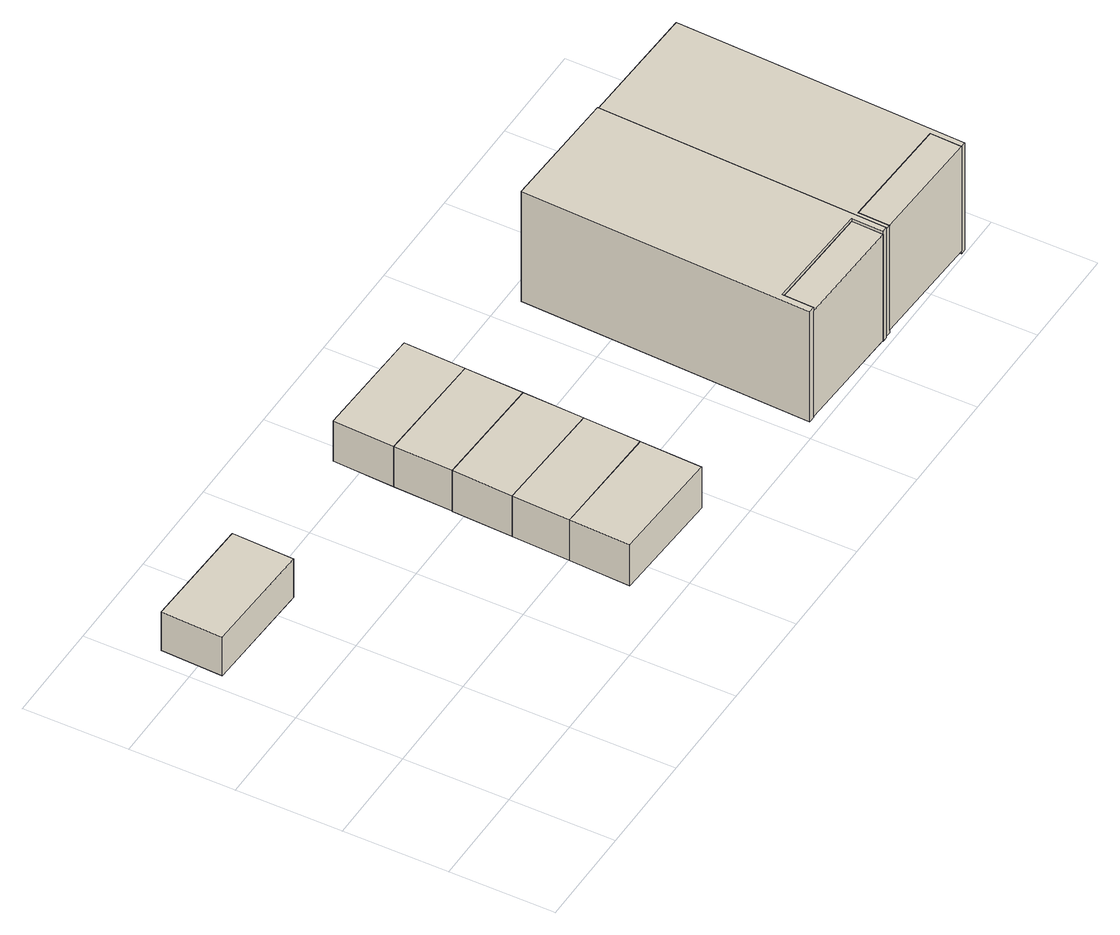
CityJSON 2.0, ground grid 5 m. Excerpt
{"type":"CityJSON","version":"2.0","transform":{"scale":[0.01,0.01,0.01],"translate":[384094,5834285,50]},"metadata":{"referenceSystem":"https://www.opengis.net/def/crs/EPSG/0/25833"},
"CityObjects":{
"building1":{"type":"Building","attributes":{"Gemeindeschluessel":"11000012","BezugspunktDach":"2200","function":"31001_2463","measuredHeight":2.13,"storeysAboveGround":1},"address":[{"country":"Germany","locality":"Berlin","thoroughfareNumber":"112 (1)","thoroughfareName":"Gollanczstraße"}],"geometry":[{"type":"Solid","lod":"1","boundaries":[[[[0,1,2,3]],[[4,5,6,7]],[[4,7,3,2]],[[5,4,2,1]],[[6,5,1,0]],[[7,6,0,3]]]]}]},
"building2":{"type":"Building","attributes":{"Gemeindeschluessel":"11000012","BezugspunktDach":"2200","function":"31001_2463","measuredHeight":2.27,"storeysAboveGround":1},"address":[{"country":"Germany","locality":"Berlin","thoroughfareNumber":"130 (1)","thoroughfareName":"Gollanczstraße"}],"geometry":[{"type":"Solid","lod":"1","boundaries":[[[[8,9,10,11]],[[12,13,14,15]],[[12,15,11,10]],[[13,12,10,9]],[[14,13,9,8]],[[15,14,8,11]]]]}]},
"building3":{"type":"Building","attributes":{"Gemeindeschluessel":"11000012","BezugspunktDach":"2200","function":"31001_2463","measuredHeight":2.27,"storeysAboveGround":1},"address":[{"country":"Germany","locality":"Berlin","thoroughfareNumber":"132 (1)","thoroughfareName":"Gollanczstraße"}],"geometry":[{"type":"Solid","lod":"1","boundaries":[[[[9,16,17,10]],[[18,19,13,12]],[[18,12,10,17]],[[19,18,17,16]],[[13,19,16,9]],[[12,13,9,10]]]]}]},
"building4":{"type":"Building","attributes":{"Gemeindeschluessel":"11000012","BezugspunktDach":"2200","function":"31001_2463","measuredHeight":2.26,"storeysAboveGround":1},"address":[{"country":"Germany","locality":"Berlin","thoroughfareNumber":"134 (1)","thoroughfareName":"Gollanczstraße"}],"geometry":[{"type":"Solid","lod":"1","boundaries":[[[[16,20,21,17]],[[22,23,24,25]],[[22,25,17,21]],[[23,22,21,20]],[[24,23,20,16]],[[25,24,16,17]]]]}]},
"building5":{"type":"Building","attributes":{"Gemeindeschluessel":"11000012","BezugspunktDach":"2200","function":"31001_2463","measuredHeight":2.24,"storeysAboveGround":1},"address":[{"country":"Germany","locality":"Berlin","thoroughfareNumber":"136 (1)","thoroughfareName":"Gollanczstraße"}],"geometry":[{"type":"Solid","lod":"1","boundaries":[[[[20,26,27,21]],[[28,29,30,31]],[[28,31,21,27]],[[29,28,27,26]],[[30,29,26,20]],[[31,30,20,21]]]]}]},
"building6":{"type":"Building","attributes":{"Gemeindeschluessel":"11000012","BezugspunktDach":"2200","function":"31001_2463","measuredHeight":2.24,"storeysAboveGround":1},"address":[{"country":"Germany","locality":"Berlin","thoroughfareNumber":"138 (1)","thoroughfareName":"Gollanczstraße"}],"geometry":[{"type":"Solid","lod":"1","boundaries":[[[[26,32,33,27]],[[34,35,29,28]],[[34,28,27,33]],[[35,34,33,32]],[[29,35,32,26]],[[28,29,26,27]]]]}]},
"building7":{"type":"Building","attributes":{"Gemeindeschluessel":"11000012","BezugspunktDach":"2200","function":"51009_1610","measuredHeight":5.88,"storeysAboveGround":0},"address":[{"country":"Germany","locality":"Berlin"}],"geometry":[{"type":"Solid","lod":"1","boundaries":[[[[36,37,38,39]],[[40,41,42,43]],[[40,43,39,38]],[[41,40,38,37]],[[42,41,37,36]],[[43,42,36,39]]]]}]},
"building8":{"type":"Building","attributes":{"Gemeindeschluessel":"11000012","BezugspunktDach":"2200","function":"31001_1010","measuredHeight":6.11,"storeysAboveGround":2},"address":[{"country":"Germany","locality":"Berlin","thoroughfareNumber":"128","thoroughfareName":"Gollanczstraße"}],"geometry":[{"type":"Solid","lod":"1","boundaries":[[[[44,45,46,47,48,49,50,51]],[[52,53,54,55,56,57,58,59]],[[52,59,51,50]],[[53,52,50,49]],[[54,53,49,48]],[[55,54,48,47]],[[56,55,47,46]],[[57,56,46,45]],[[58,57,45,44]],[[59,58,44,51]]]]}]},
"building9":{"type":"Building","attributes":{"Gemeindeschluessel":"11000012","BezugspunktDach":"2200","function":"51009_1610","measuredHeight":5.8,"storeysAboveGround":0},"address":[{"country":"Germany","locality":"Berlin"}],"geometry":[{"type":"Solid","lod":"1","boundaries":[[[[60,61,62,63]],[[64,65,66,67]],[[64,67,63,62]],[[65,64,62,61]],[[66,65,61,60]],[[67,66,60,63]]]]}]},
"building10":{"type":"Building","attributes":{"Gemeindeschluessel":"11000012","BezugspunktDach":"2200","function":"31001_1010","measuredHeight":5.95,"storeysAboveGround":2},"address":[{"country":"Germany","locality":"Berlin","thoroughfareNumber":"130","thoroughfareName":"Gollanczstraße"}],"geometry":[{"type":"Solid","lod":"1","boundaries":[[[[63,62,61,60,68,69,70,71]],[[72,73,74,75,76,77,78,79]],[[72,79,71,70]],[[73,72,70,69]],[[74,73,69,68]],[[75,74,68,60]],[[76,75,60,61]],[[77,76,61,62]],[[78,77,62,63]],[[79,78,63,71]]]]}]}
},
"vertices":[
[623,1363,266],[634,1656,266],[79,1676,266],[68,1383,266],[79,1676,53],[634,1656,53],[623,1363,53],[68,1383,53],
[1917,179,275],[1928,473,275],[1375,493,275],[1364,204,275],[1375,493,48],[1928,473,48],[1917,179,48],[1364,204,48],
[1939,745,275],[1386,768,275],[1386,768,48],[1939,745,48],
[1949,1035,275],[1397,1056,275],[1397,1056,49],[1949,1035,49],[1939,745,49],[1386,768,49],
[1960,1314,275],[1407,1335,275],[1407,1335,51],[1960,1314,51],[1949,1035,51],[1397,1056,51],
[1971,1607,275],[1419,1627,275],[1419,1627,51],[1971,1607,51],
[3159,31,639],[3165,181,639],[2624,201,639],[2619,51,639],[2624,201,51],[3165,181,51],[3159,31,51],[2619,51,51],
[2619,51,656],[2624,201,656],[3165,181,656],[3159,31,656],[3185,30,656],[3235,1414,656],[2642,1436,656],[2589,52,656],[2642,1436,45],[3235,1414,45],[3185,30,45],[3159,31,45],[3165,181,45],[2624,201,45],[2619,51,45],[2589,52,45],
[3770,8,647],[3776,158,647],[3216,179,647],[3211,29,647],[3216,179,67],[3776,158,67],[3770,8,67],[3211,29,67],
[3796,7,647],[3848,1391,647],[3235,1414,647],[3185,30,647],[3235,1414,52],[3848,1391,52],[3796,7,52],[3770,8,52],[3776,158,52],[3216,179,52],[3211,29,52],[3185,30,52]
]}
